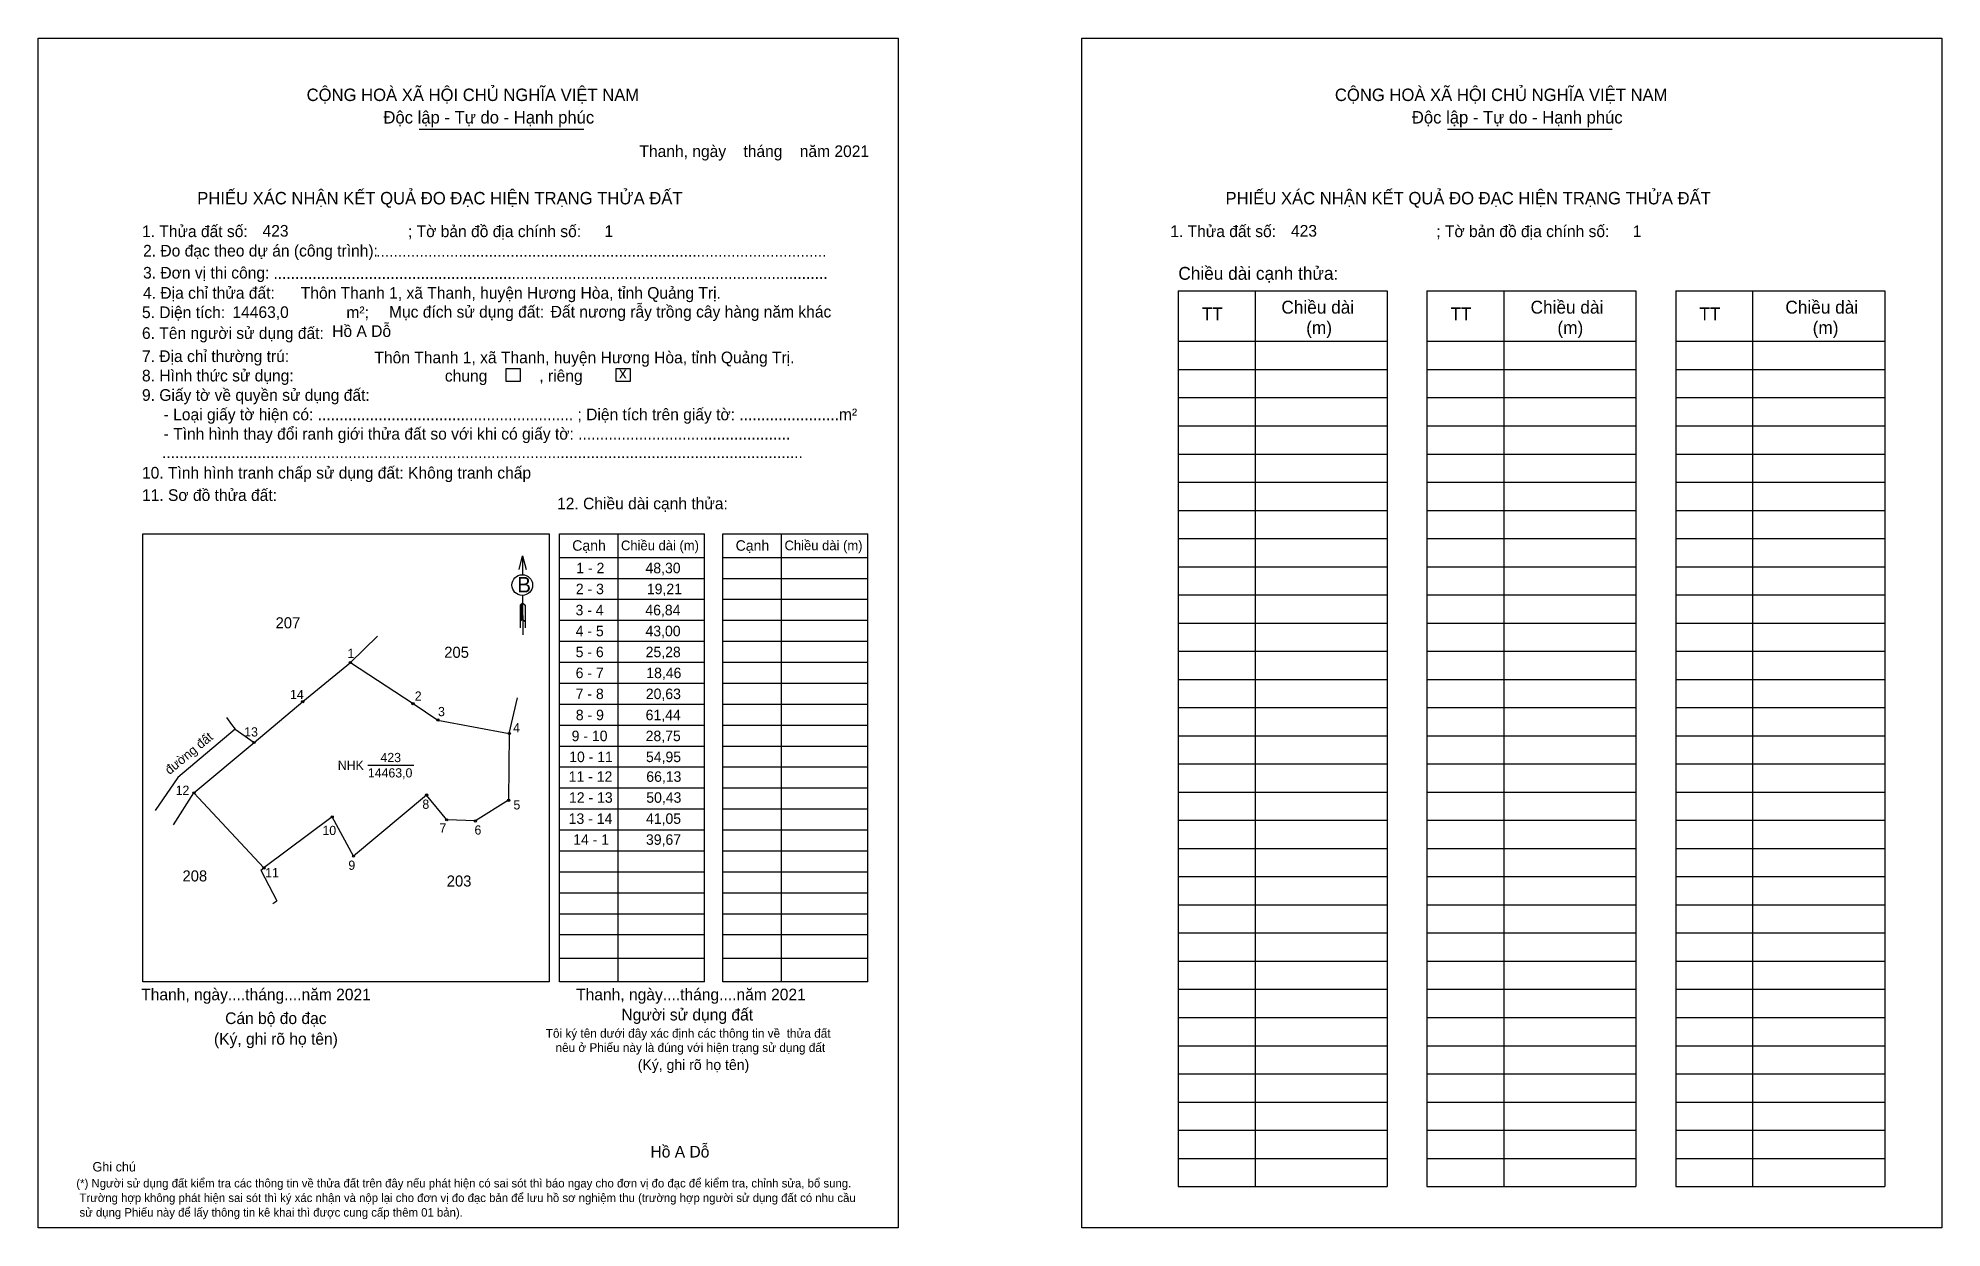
# Model space of a CAD drawing. Extents: x 545340 to 546567, y 1822744 to 1823510.
import ezdxf

# ---------------------------------------------------------------- set-up
doc = ezdxf.new("R2010")
doc.units = 0
for name, color, linetype in [('CanhThua', 7, 'Continuous'), ('kqddKhungInTrang1', 7, 'Continuous'), ('kqddKhungInTrang2', 7, 'Continuous'), ('kqddNoiDung', 7, 'Continuous'), ('kqddTemplate', 7, 'Continuous'), ('Level 1', 7, 'Continuous'), ('MocDinhThua', 7, 'Continuous'), ('NhanDiaChinhThua', 7, 'Continuous'), ('NhanTuCan', 7, 'Continuous'), ('RauThua', 7, 'Continuous'), ('SoHieuDinhThua', 7, 'Continuous')]:
    doc.layers.add(name, color=color, linetype=linetype)

msp = doc.modelspace()

# ---------------------------------------------------------------- linework, layer by layer
at = {"layer": 'CanhThua'}
for p, q in [((545510.4, 1823082.8), (545541.1, 1823108)), ((545541.1, 1823108), (545581.5, 1823081.5)), ((545479, 1823056.4), (545510.4, 1823082.8)), ((545581.5, 1823081.5), (545597.5, 1823070.9)), ((545597.5, 1823070.9), (545643.5, 1823062.2)), ((545643.5, 1823062.2), (545643.1, 1823019.2)), ((545440.3, 1823024), (545479, 1823056.4)), ((545485.4, 1822975.6), (545440.3, 1823024)), ((545590.2, 1823022.6), (545543.1, 1822983.2)), ((545603.2, 1823006.6), (545590.2, 1823022.6)), ((545643.1, 1823019.2), (545621.7, 1823005.9)), ((545529.4, 1823008.5), (545485.4, 1822975.6)), ((545543.1, 1822983.2), (545529.4, 1823008.5)), ((545621.7, 1823005.9), (545603.2, 1823006.6))]:
    msp.add_line(p, q, dxfattribs=at)
at = {"layer": 'kqddKhungInTrang1'}
msp.add_lwpolyline([(545339.8, 1823510.4), (545894.2, 1823510.4), (545894.2, 1822743.6), (545339.8, 1822743.6)], close=True, dxfattribs=at)
at = {"layer": 'kqddKhungInTrang2'}
msp.add_lwpolyline([(546012.4, 1823510.4), (546566.8, 1823510.4), (546566.8, 1822743.6), (546012.4, 1822743.6)], close=True, dxfattribs=at)
at = {"layer": 'kqddTemplate'}
for p, q in [((545585.4, 1823451.7), (545691.5, 1823451.7)), ((546248.1, 1823451.7), (546354.3, 1823451.7)), ((546074.5, 1823347.5), (546209.3, 1823347.5)), ((546074.5, 1823347.5), (546074.5, 1822770.3)), ((546124.1, 1823347.5), (546124.1, 1822770.3)), ((546209.3, 1823347.5), (546209.3, 1822770.3)), ((546234.8, 1823347.5), (546234.8, 1822770.3)), ((546234.8, 1823347.5), (546369.6, 1823347.5)), ((546284.4, 1823347.5), (546284.4, 1822770.3)), ((546369.6, 1823347.5), (546369.6, 1822770.3)), ((546395.2, 1823347.5), (546395.2, 1822770.3)), ((546395.2, 1823347.5), (546529.9, 1823347.5)), ((546444.8, 1823347.5), (546444.8, 1822770.3)), ((546529.9, 1823347.5), (546529.9, 1822770.3)), ((546074.5, 1823315), (546209.3, 1823315)), ((546234.8, 1823315), (546369.6, 1823315)), ((546395.2, 1823315), (546529.9, 1823315)), ((546074.5, 1823296.8), (546209.3, 1823296.8)), ((546234.8, 1823296.8), (546369.6, 1823296.8)), ((546395.2, 1823296.8), (546529.9, 1823296.8)), ((546074.5, 1823278.7), (546209.3, 1823278.7)), ((546234.8, 1823278.7), (546369.6, 1823278.7)), ((546395.2, 1823278.7), (546529.9, 1823278.7)), ((546074.5, 1823260.5), (546209.3, 1823260.5)), ((546234.8, 1823260.5), (546369.6, 1823260.5)), ((546395.2, 1823260.5), (546529.9, 1823260.5)), ((546074.5, 1823242.3), (546209.3, 1823242.3)), ((546234.8, 1823242.3), (546369.6, 1823242.3)), ((546395.2, 1823242.3), (546529.9, 1823242.3)), ((546074.5, 1823224.2), (546209.3, 1823224.2)), ((546234.8, 1823224.2), (546369.6, 1823224.2)), ((546395.2, 1823224.2), (546529.9, 1823224.2)), ((546074.5, 1823206), (546209.3, 1823206)), ((546234.8, 1823206), (546369.6, 1823206)), ((546395.2, 1823206), (546529.9, 1823206)), ((545675.9, 1823190.8), (545769.3, 1823190.8)), ((545675.9, 1822902.3), (545675.9, 1823190.8)), ((545713.4, 1823190.8), (545713.4, 1822902.3)), ((545769.3, 1822902.3), (545769.3, 1823190.8)), ((545781.2, 1823190.8), (545874.6, 1823190.8)), ((545781.2, 1822902.3), (545781.2, 1823190.8)), ((545818.8, 1823190.8), (545818.8, 1822902.3)), ((545874.6, 1822902.3), (545874.6, 1823190.8)), ((546074.5, 1823187.9), (546209.3, 1823187.9)), ((546234.8, 1823187.9), (546369.6, 1823187.9)), ((546395.2, 1823187.9), (546529.9, 1823187.9)), ((545652.1, 1823176.7), (545652.1, 1823164.6)), ((545675.9, 1823175.7), (545769.3, 1823175.7)), ((545781.2, 1823175.7), (545874.6, 1823175.7)), ((546074.5, 1823169.7), (546209.3, 1823169.7)), ((546234.8, 1823169.7), (546369.6, 1823169.7)), ((546395.2, 1823169.7), (546529.9, 1823169.7)), ((545675.9, 1823162.2), (545769.3, 1823162.2)), ((545781.2, 1823162.2), (545874.6, 1823162.2)), ((545652.1, 1823146.4), (545650.6, 1823144.9)), ((545652.1, 1823145.7), (545650.6, 1823144.2)), ((545652.1, 1823145), (545650.6, 1823143.5)), ((545650.6, 1823144.9), (545650.6, 1823130.3)), ((545652.1, 1823151.2), (545652.2, 1823125.8)), ((545652.1, 1823146.4), (545653.7, 1823144.9)), ((545653.7, 1823144.9), (545653.7, 1823130.3)), ((545675.9, 1823148.7), (545769.3, 1823148.7)), ((545781.2, 1823148.7), (545874.6, 1823148.7)), ((546074.5, 1823151.6), (546209.3, 1823151.6)), ((546234.8, 1823151.6), (546369.6, 1823151.6)), ((546395.2, 1823151.6), (546529.9, 1823151.6)), ((545652.1, 1823144.3), (545650.6, 1823142.8)), ((545652.1, 1823143.6), (545650.6, 1823142.1)), ((545652.1, 1823142.9), (545650.6, 1823141.4)), ((545652.1, 1823142.2), (545650.6, 1823140.7)), ((545652.1, 1823141.5), (545650.6, 1823140)), ((545652.1, 1823140.8), (545650.6, 1823139.3)), ((545652.1, 1823140.1), (545650.6, 1823138.6)), ((545652.1, 1823139.5), (545650.6, 1823138)), ((545652.1, 1823138.8), (545650.6, 1823137.3)), ((545652.1, 1823138.1), (545650.6, 1823136.6)), ((545652.1, 1823137.4), (545650.6, 1823135.9)), ((545652.1, 1823136.7), (545650.6, 1823135.2)), ((545652.1, 1823136), (545650.6, 1823134.5)), ((545652.1, 1823136), (545653.7, 1823134.5)), ((545675.9, 1823135.2), (545769.3, 1823135.2)), ((545781.2, 1823135.2), (545874.6, 1823135.2)), ((546074.5, 1823133.4), (546209.3, 1823133.4)), ((546234.8, 1823133.4), (546369.6, 1823133.4)), ((546395.2, 1823133.4), (546529.9, 1823133.4)), ((545675.9, 1823121.7), (545769.3, 1823121.7)), ((545781.2, 1823121.7), (545874.6, 1823121.7)), ((545675.9, 1823108.1), (545769.3, 1823108.1)), ((545781.2, 1823108.1), (545874.6, 1823108.1)), ((546074.5, 1823115.2), (546209.3, 1823115.2)), ((546234.8, 1823115.2), (546369.6, 1823115.2)), ((546395.2, 1823115.2), (546529.9, 1823115.2)), ((546074.5, 1823097.1), (546209.3, 1823097.1)), ((546234.8, 1823097.1), (546369.6, 1823097.1)), ((546395.2, 1823097.1), (546529.9, 1823097.1)), ((545675.9, 1823094.6), (545769.3, 1823094.6)), ((545781.2, 1823094.6), (545874.6, 1823094.6)), ((545675.9, 1823081.1), (545769.3, 1823081.1)), ((545781.2, 1823081.1), (545874.6, 1823081.1)), ((546074.5, 1823078.9), (546209.3, 1823078.9)), ((546234.8, 1823078.9), (546369.6, 1823078.9)), ((546395.2, 1823078.9), (546529.9, 1823078.9)), ((545675.9, 1823067.6), (545769.3, 1823067.6)), ((545781.2, 1823067.6), (545874.6, 1823067.6)), ((546074.5, 1823060.8), (546209.3, 1823060.8)), ((546234.8, 1823060.8), (546369.6, 1823060.8)), ((546395.2, 1823060.8), (546529.9, 1823060.8)), ((545675.9, 1823054.1), (545769.3, 1823054.1)), ((545781.2, 1823054.1), (545874.6, 1823054.1)), ((545769.3, 1823040.5), (545675.9, 1823040.5)), ((545874.6, 1823040.5), (545781.2, 1823040.5)), ((546074.5, 1823042.6), (546209.3, 1823042.6)), ((546234.8, 1823042.6), (546369.6, 1823042.6)), ((546395.2, 1823042.6), (546529.9, 1823042.6)), ((545769.3, 1823027), (545675.9, 1823027)), ((545874.6, 1823027), (545781.2, 1823027)), ((546074.5, 1823024.5), (546209.3, 1823024.5)), ((546234.8, 1823024.5), (546369.6, 1823024.5)), ((546395.2, 1823024.5), (546529.9, 1823024.5)), ((545769.3, 1823013.5), (545675.9, 1823013.5)), ((545874.6, 1823013.5), (545781.2, 1823013.5)), ((545769.3, 1823000), (545675.9, 1823000)), ((545874.6, 1823000), (545781.2, 1823000)), ((546074.5, 1823006.3), (546209.3, 1823006.3)), ((546234.8, 1823006.3), (546369.6, 1823006.3)), ((546395.2, 1823006.3), (546529.9, 1823006.3)), ((545769.3, 1822986.4), (545675.9, 1822986.4)), ((545874.6, 1822986.4), (545781.2, 1822986.4)), ((546074.5, 1822988.1), (546209.3, 1822988.1)), ((546234.8, 1822988.1), (546369.6, 1822988.1)), ((546395.2, 1822988.1), (546529.9, 1822988.1)), ((545769.3, 1822972.9), (545675.9, 1822972.9)), ((545874.6, 1822972.9), (545781.2, 1822972.9)), ((546074.5, 1822970), (546209.3, 1822970)), ((546234.8, 1822970), (546369.6, 1822970)), ((546395.2, 1822970), (546529.9, 1822970)), ((545769.3, 1822959.4), (545675.9, 1822959.4)), ((545874.6, 1822959.4), (545781.2, 1822959.4)), ((546074.5, 1822951.8), (546209.3, 1822951.8)), ((546234.8, 1822951.8), (546369.6, 1822951.8)), ((546395.2, 1822951.8), (546529.9, 1822951.8)), ((545769.3, 1822945.9), (545675.9, 1822945.9)), ((545874.6, 1822945.9), (545781.2, 1822945.9)), ((545769.3, 1822932.4), (545675.9, 1822932.4)), ((545874.6, 1822932.4), (545781.2, 1822932.4)), ((546074.5, 1822933.7), (546209.3, 1822933.7)), ((546234.8, 1822933.7), (546369.6, 1822933.7)), ((546395.2, 1822933.7), (546529.9, 1822933.7)), ((545769.3, 1822917.3), (545675.9, 1822917.3)), ((545874.6, 1822917.3), (545781.2, 1822917.3)), ((546074.5, 1822915.5), (546209.3, 1822915.5)), ((546234.8, 1822915.5), (546369.6, 1822915.5)), ((546395.2, 1822915.5), (546529.9, 1822915.5)), ((545769.3, 1822902.3), (545675.9, 1822902.3)), ((545874.6, 1822902.3), (545781.2, 1822902.3)), ((546074.5, 1822897.4), (546209.3, 1822897.4)), ((546234.8, 1822897.4), (546369.6, 1822897.4)), ((546395.2, 1822897.4), (546529.9, 1822897.4)), ((546074.5, 1822879.2), (546209.3, 1822879.2)), ((546234.8, 1822879.2), (546369.6, 1822879.2)), ((546395.2, 1822879.2), (546529.9, 1822879.2)), ((546074.5, 1822861), (546209.3, 1822861)), ((546234.8, 1822861), (546369.6, 1822861)), ((546395.2, 1822861), (546529.9, 1822861)), ((546074.5, 1822842.9), (546209.3, 1822842.9)), ((546234.8, 1822842.9), (546369.6, 1822842.9)), ((546395.2, 1822842.9), (546529.9, 1822842.9)), ((546074.5, 1822824.7), (546209.3, 1822824.7)), ((546234.8, 1822824.7), (546369.6, 1822824.7)), ((546395.2, 1822824.7), (546529.9, 1822824.7)), ((546074.5, 1822806.6), (546209.3, 1822806.6)), ((546234.8, 1822806.6), (546369.6, 1822806.6)), ((546395.2, 1822806.6), (546529.9, 1822806.6)), ((546074.5, 1822788.4), (546209.3, 1822788.4)), ((546234.8, 1822788.4), (546369.6, 1822788.4)), ((546395.2, 1822788.4), (546529.9, 1822788.4)), ((546074.5, 1822770.3), (546209.3, 1822770.3)), ((546234.8, 1822770.3), (546369.6, 1822770.3)), ((546395.2, 1822770.3), (546529.9, 1822770.3))]:
    msp.add_line(p, q, dxfattribs=at)
for points in [[(545641.6, 1823297.4), (545650.6, 1823297.4), (545650.6, 1823289), (545641.6, 1823289)], [(545712.5, 1823297.4), (545721.5, 1823297.4), (545721.5, 1823289), (545712.5, 1823289)], [(545407.3, 1823190.8), (545669.2, 1823190.8), (545669.2, 1822902.1), (545407.3, 1822902.1)]]:
    msp.add_lwpolyline(points, close=True, dxfattribs=at)
msp.add_lwpolyline([(545649.9, 1823167.9), (545652.1, 1823176.7), (545654.3, 1823167.9)], dxfattribs=at)
msp.add_circle((545651.9, 1823157.9), 6.66, dxfattribs=at)
at = {"layer": 'Level 1'}
msp.add_lwpolyline([(545466.9, 1823065.1), (545429.9, 1823033.9), (545415.2, 1823012.7)], dxfattribs=at)
at = {"layer": 'MocDinhThua'}
for centre in [(545541.1, 1823108), (545510.4, 1823082.8), (545581.5, 1823081.5), (545597.5, 1823070.9), (545643.5, 1823062.2), (545479, 1823056.4), (545440.3, 1823024), (545590.2, 1823022.6), (545643.1, 1823019.2), (545529.4, 1823008.5), (545603.2, 1823006.6), (545621.7, 1823005.9), (545485.4, 1822975.6), (545543.1, 1822983.2)]:
    msp.add_circle(centre, 0.713, dxfattribs=at)
at = {"layer": 'NhanDiaChinhThua'}
msp.add_line((545552.4, 1823041.8), (545582, 1823041.8), dxfattribs=at)
at = {"layer": 'RauThua'}
for p, q in [((545541.1, 1823108), (545558.6, 1823124.9)), ((545643.5, 1823062.2), (545648.8, 1823085.3)), ((545461.2, 1823072.5), (545464.5, 1823068.1)), ((545464.5, 1823068.1), (545466.9, 1823065.1)), ((545466.9, 1823065.1), (545479, 1823056.4)), ((545427.1, 1823003.4), (545440.3, 1823024)), ((545483.4, 1822974.1), (545485.4, 1822975.6)), ((545483.4, 1822974.1), (545493.6, 1822954.4)), ((545491.2, 1822952.6), (545493.6, 1822954.4))]:
    msp.add_line(p, q, dxfattribs=at)

# ---------------------------------------------------------------- texts
at = {"layer": 'kqddNoiDung'}
for s, height, p in [('Thanh, ngày    tháng    năm 2021  ', 7.512, (545727.4, 1823433.7)), ('423', 7.51, (545484.5, 1823382.4)), ('423', 7.51, (546147.3, 1823382.4)), ('1', 7.51, (545704.9, 1823382.2)), ('1', 7.51, (546367.6, 1823382.2)), ('........................................................................................................', 7.5119, (545557.7, 1823369.5)), ('................................................................................................................................', 7.5119, (545491.5, 1823355.2)), ('14463,0', 7.51, (545465.1, 1823330)), ('Đất nương rẫy trồng cây hàng năm khác', 7.512, (545670.2, 1823330.3)), ('Hồ A Dỗ', 7.51, (545529.4, 1823317.8)), ('Thôn Thanh 1, xã Thanh, huyện Hương Hòa, tỉnh Quảng Trị.', 7.512, (545556.6, 1823300.8)), ('x', 7.51, (545714.2, 1823291)), ('1 - 2', 6.76, (545686.7, 1823165.5)), ('48,30', 6.76, (545731.3, 1823165.5)), ('2 - 3', 6.76, (545686.4, 1823152)), ('19,21', 6.76, (545732.2, 1823152)), ('3 - 4', 6.76, (545686.2, 1823138.4)), ('46,84', 6.76, (545731.2, 1823138.4)), ('4 - 5', 6.76, (545686.3, 1823124.9)), ('43,00', 6.76, (545731.3, 1823124.9)), ('5 - 6', 6.76, (545686.3, 1823111.4)), ('25,28', 6.76, (545731.4, 1823111.4)), ('6 - 7', 6.76, (545686.3, 1823097.9)), ('18,46', 6.76, (545731.8, 1823097.9)), ('7 - 8', 6.76, (545686.3, 1823084.4)), ('20,63', 6.76, (545731.5, 1823084.4)), ('8 - 9', 6.76, (545686.4, 1823070.8)), ('61,44', 6.76, (545731.4, 1823070.8)), ('9 - 10', 6.76, (545683.7, 1823057.3)), ('28,75', 6.76, (545731.4, 1823057.3)), ('10 - 11', 6.76, (545682.1, 1823043.8)), ('54,95', 6.76, (545731.6, 1823043.8)), ('11 - 12', 6.76, (545681.8, 1823031.1)), ('66,13', 6.76, (545731.8, 1823031.1)), ('12 - 13', 6.76, (545682, 1823017.6)), ('50,43', 6.76, (545731.8, 1823017.6)), ('13 - 14', 6.76, (545681.8, 1823004)), ('41,05', 6.76, (545731.6, 1823004)), ('39,67', 6.76, (545731.6, 1822990.5)), ('14 - 1', 6.76, (545684.7, 1822990.5)), ('Thanh, ngày....tháng....năm 2021', 7.512, (545406.3, 1822890.3)), ('Thanh, ngày....tháng....năm 2021', 7.512, (545686.6, 1822890.3)), ('Hồ A Dỗ', 7.51, (545734.5, 1822789))]:
    msp.add_text(s, height=height, dxfattribs=at).set_placement(p)
at = {"layer": 'kqddTemplate'}
for s, height, p in [('CỘNG HOÀ XÃ HỘI CHỦ NGHĨA VIỆT NAM', 8.013, (545512.9, 1823469.8)), ('CỘNG HOÀ XÃ HỘI CHỦ NGHĨA VIỆT NAM', 8.013, (546175.6, 1823469.8)), ('Độc lập - Tự do - Hạnh phúc', 8.013, (545562.4, 1823455.3)), ('Độc lập - Tự do - Hạnh phúc', 8.013, (546225.2, 1823455.3)), ('PHIẾU XÁC NHẬN KẾT QUẢ ĐO ĐẠC HIỆN TRẠNG THỬA ĐẤT', 8.013, (545442.4, 1823403.2)), ('PHIẾU XÁC NHẬN KẾT QUẢ ĐO ĐẠC HIỆN TRẠNG THỬA ĐẤT', 8.013, (546105.1, 1823403.2)), ('1. Thửa đất số:                                     ; Tờ bản đồ địa chính số:', 7.512, (545406.8, 1823382.1)), ('1. Thửa đất số:                                     ; Tờ bản đồ địa chính số:', 7.512, (546069.5, 1823382.1)), ('2. Đo đạc theo dự án (công trình): ', 7.512, (545407.5, 1823369.6)), ('3. Đơn vị thi công: ', 7.512, (545407.5, 1823355.4)), ('Chiều dài cạnh thửa:', 8.301, (546074.7, 1823354.6)), ('4. Địa chỉ thửa đất:      Thôn Thanh 1, xã Thanh, huyện Hương Hòa, tỉnh Quảng Trị.', 7.512, (545407.5, 1823342.4)), ('Chiều dài', 8.3, (546141.1, 1823332.8)), ('Chiều dài', 8.3, (546301.7, 1823332.8)), ('Chiều dài', 8.3, (546465.9, 1823332.8)), ('5. Diện tích:                            m²; ', 7.512, (545406.8, 1823329.9)), ('Mục đích sử dụng đất:', 7.512, (545566, 1823330.2)), ('TT', 8.3, (546089.8, 1823328.5)), ('TT', 8.3, (546250.1, 1823328.5)), ('TT', 8.3, (546410.5, 1823328.5)), ('6. Tên người sử dụng đất:', 7.512, (545406.8, 1823316.5)), ('(m)', 8.3, (546157.1, 1823319.6)), ('(m)', 8.3, (546319, 1823319.6)), ('(m)', 8.3, (546483.5, 1823319.6)), ('7. Địa chỉ thường trú:', 7.512, (545406.8, 1823301.6)), ('8. Hình thức sử dụng:', 7.512, (545406.8, 1823289.1)), ('chung            , riêng', 7.512, (545602, 1823289)), ('9. Giấy tờ về quyền sử dụng đất:', 7.512, (545406.8, 1823276.6)), ('     - Loại giấy tờ hiện có: ........................................................... ; Diện tích trên giấy tờ: .......................m²', 7.5119, (545406.8, 1823264.1)), ('     - Tình hình thay đổi ranh giới thửa đất so với khi có giấy tờ: .................................................', 7.5119, (545406.8, 1823251.6)), ('10. Tình hình tranh chấp sử dụng đất: Không tranh chấp', 7.512, (545406.8, 1823226.5)), ('....................................................................................................................................................', 7.5119, (545419.7, 1823239.7)), ('11. Sơ đồ thửa đất:', 7.512, (545406.8, 1823212.1)), ('12. Chiều dài cạnh thửa:', 7.512, (545674.3, 1823206.7)), ('Cạnh', 6.76, (545684.1, 1823180)), ('Chiều dài (m)', 6.26, (545715.5, 1823180.3)), ('Cạnh', 6.76, (545789.4, 1823180)), ('Chiều dài (m)', 6.26, (545820.9, 1823180.3)), ('B', 10, (545648.6, 1823153.1)), ('Cán bộ đo đạc', 7.512, (545460.4, 1822875)), ('Người sử dụng đất', 7.512, (545715.8, 1822877.3)), ('(Ký, ghi rõ họ tên)', 7.512, (545453.2, 1822861.7)), ('Tôi ký tên dưới đây xác định các thông tin về  thửa đất ', 5.679, (545667, 1822866.2)), ('nêu ở Phiếu này là đúng với hiện trạng sử dụng đất', 5.679, (545673.3, 1822857)), ('(Ký, ghi rõ họ tên)', 6.761, (545726.3, 1822845.4)), ('Ghi chú', 6.08, (545374.9, 1822780)), ('(*) Người sử dụng đất kiểm tra các thông tin về thửa đất trên đây nếu phát hiện có sai sót thì báo ngay cho đơn vị đo đạc để kiểm tra, chỉnh sửa, bổ sung.', 5.4762, (545364.5, 1822769.7)), (' Trường hợp không phát hiện sai sót thì ký xác nhận và nộp lại cho đơn vị đo đạc bản để lưu hồ sơ nghiệm thu (trường hợp người sử dụng đất có nhu cầu', 5.4762, (545364.5, 1822760.3)), (' sử dụng Phiếu này để lấy thông tin kê khai thì được cung cấp thêm 01 bản).', 5.476, (545364.5, 1822750.9))]:
    msp.add_text(s, height=height, dxfattribs=at).set_placement(p)
at = {"layer": 'NhanDiaChinhThua'}
for s, p in [('423', (545560.5, 1823043.8)), ('NHK', (545533, 1823038.8)), ('14463,0', (545552.4, 1823033.9))]:
    msp.add_text(s, height=5.93, dxfattribs=at).set_placement(p)
at = {"layer": 'NhanTuCan'}
for s, p in [('207', (545492.9, 1823130)), ('205', (545601.6, 1823111)), ('208', (545432.9, 1822966.9)), ('203', (545603.2, 1822963.6))]:
    msp.add_text(s, height=7.13, dxfattribs=at).set_placement(p)
at = {"layer": 'SoHieuDinhThua'}
for s, p in [('1', (545539.2, 1823110.9)), ('14', (545502.2, 1823084.4)), ('2', (545582.6, 1823083.4)), ('3', (545597.6, 1823073.4)), ('13', (545472.7, 1823060.3)), ('4', (545646, 1823063)), ('12', (545428.5, 1823022.7)), ('8', (545587.5, 1823013.7)), ('5', (545646.2, 1823013.3)), ('10', (545523.1, 1822996.8)), ('7', (545598.5, 1822998.3)), ('6', (545621.1, 1822997.1)), ('11', (545486.2, 1822969.6)), ('9', (545539.8, 1822974.4))]:
    msp.add_text(s, height=5.94, dxfattribs=at).set_placement(p)
msp.add_text('đường đất', height=5.94, rotation=39.6347, dxfattribs=at).set_placement((545424.6, 1823035.4))

doc.saveas('drawing.dxf')
